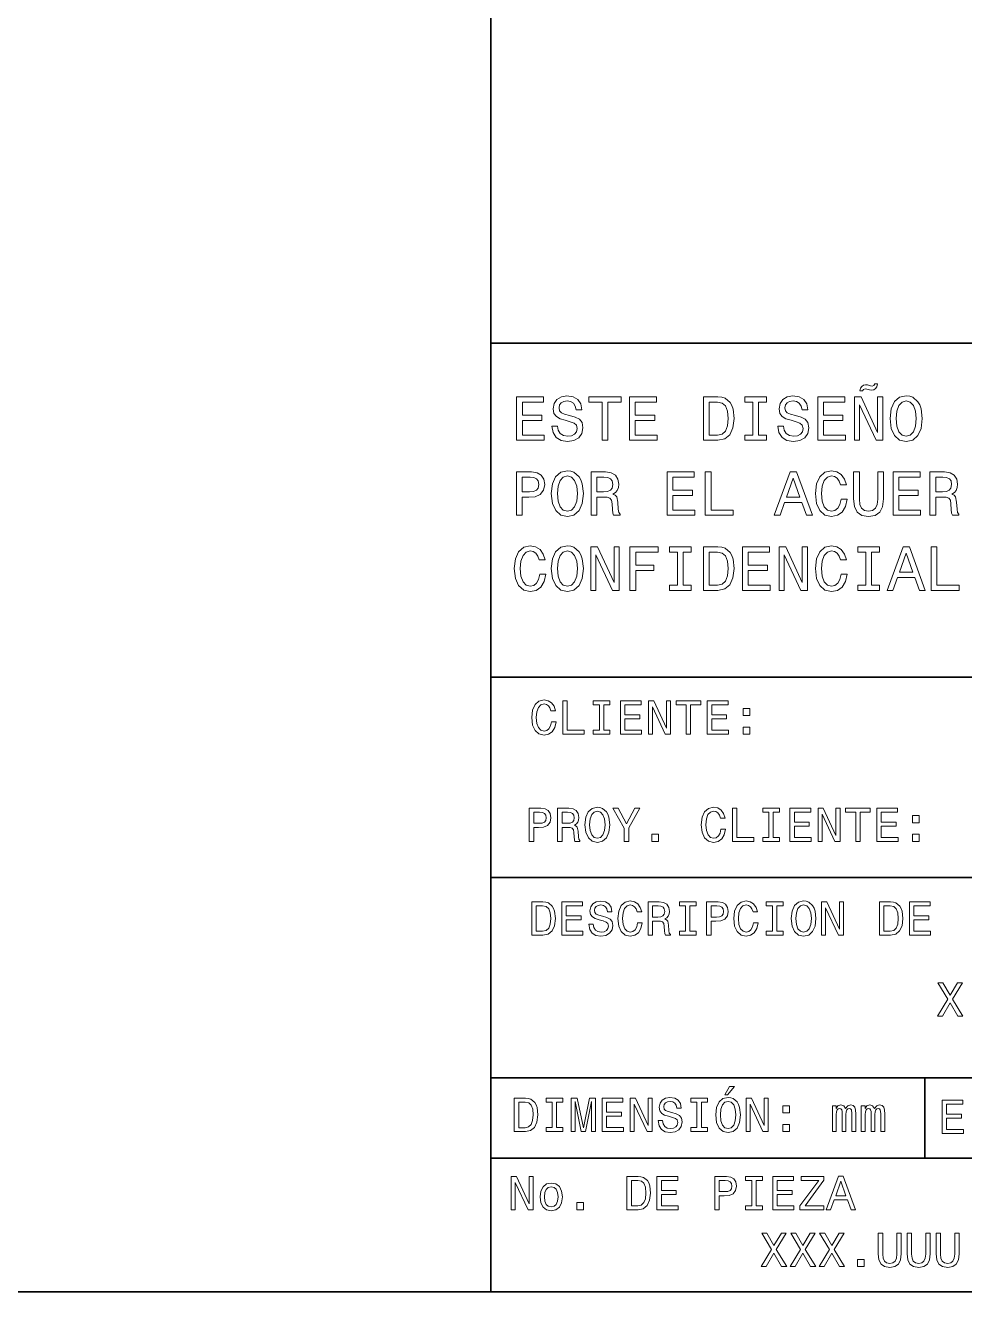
# Model space of a CAD drawing. Extents: x 14 to 2196, y -1968 to 1826.
# Drawn here: x 884.2 to 1024.9, y 1015.6 to 1205.2 of the extents above; entities that cross this region are included whole.
import ezdxf

# ---------------------------------------------------------------- set-up
doc = ezdxf.new("R2010")
doc.units = 0

msp = doc.modelspace()

# ---------------------------------------------------------------- linework, layer by layer
at = {"color": 7, "lineweight": 35}
for p, q in [((953.95874, 1826.436523), (953.95874, 1015.596436)), ((953.95874, 1157.596436), (1173.95874, 1157.596436)), ((953.95874, 1107.596436), (1173.95874, 1107.596436)), ((953.95874, 1077.596436), (1173.95874, 1077.596436)), ((953.95874, 1047.596436), (1173.95874, 1047.596436)), ((1018.95874, 1047.596436), (1018.95874, 1035.596436)), ((953.95874, 1035.596436), (1173.95874, 1035.596436)), ((1173.95874, 1015.596436), (14.9888, 1015.596436))]:
    msp.add_line(p, q, dxfattribs=at)
at = {"color": 7, "lineweight": 13}
for points in [[(1011.862183, 1151.500244), (1011.459473, 1151.500244), (1011.290894, 1151.256714), (1011.037964, 1151.181885), (1010.785095, 1151.21936), (1010.34491, 1151.350464), (1010.073303, 1151.387939), (1009.754822, 1151.322388), (1009.501953, 1151.144409), (1009.305298, 1150.854004), (1009.192871, 1150.451294), (1009.595642, 1150.451294), (1009.754822, 1150.685425), (1010.007751, 1150.769775), (1010.232544, 1150.7323), (1010.672729, 1150.610474), (1010.972412, 1150.563721), (1011.281494, 1150.619873), (1011.543762, 1150.797852), (1011.731079, 1151.088135)], [(957.811035, 1143.061523), (961.932068, 1143.061523), (961.932068, 1143.848267), (958.672729, 1143.848267), (958.672729, 1146.049316), (961.576172, 1146.049316), (961.576172, 1146.82666), (958.672729, 1146.82666), (958.672729, 1148.77478), (961.857178, 1148.77478), (961.857178, 1149.561523), (957.811035, 1149.561523)], [(963.936401, 1145.206299), (963.084106, 1145.206299), (963.271423, 1144.213501), (963.739746, 1143.483032), (964.460876, 1143.042847), (965.434937, 1142.883545), (966.399658, 1143.033447), (967.12085, 1143.445557), (967.579773, 1144.091797), (967.748352, 1144.944092), (967.607849, 1145.712158), (967.214478, 1146.208496), (966.577637, 1146.536255), (965.725342, 1146.779785), (964.994751, 1146.957764), (964.51709, 1147.163818), (964.245483, 1147.463501), (964.161194, 1147.931885), (964.245483, 1148.353271), (964.489014, 1148.671753), (964.863647, 1148.887207), (965.378784, 1148.962158), (965.903259, 1148.868408), (966.315369, 1148.615601), (966.586975, 1148.194092), (966.718079, 1147.622803), (967.570435, 1147.622803), (967.570435, 1147.641479), (967.420532, 1148.521851), (966.980347, 1149.17749), (966.287292, 1149.5896), (965.350647, 1149.730103), (964.507751, 1149.5896), (963.852112, 1149.196289), (963.430664, 1148.587402), (963.280762, 1147.800659), (963.402527, 1147.098267), (963.758423, 1146.620605), (964.320435, 1146.302124), (965.08844, 1146.058594), (965.847046, 1145.843262), (966.418396, 1145.637207), (966.764954, 1145.337402), (966.886719, 1144.850464), (966.774292, 1144.354004), (966.483948, 1143.97937), (966.043762, 1143.745239), (965.472412, 1143.670288), (964.835571, 1143.773315), (964.348511, 1144.072998), (964.039429, 1144.560059)], [(970.623718, 1143.061523), (971.485413, 1143.061523), (971.485413, 1148.77478), (973.452271, 1148.77478), (973.452271, 1149.561523), (968.647522, 1149.561523), (968.647522, 1148.77478), (970.623718, 1148.77478)], [(974.726013, 1143.061523), (978.847046, 1143.061523), (978.847046, 1143.848267), (975.587708, 1143.848267), (975.587708, 1146.049316), (978.49115, 1146.049316), (978.49115, 1146.82666), (975.587708, 1146.82666), (975.587708, 1148.77478), (978.772156, 1148.77478), (978.772156, 1149.561523), (974.726013, 1149.561523)], [(987.960205, 1149.561523), (985.796631, 1149.561523), (985.796631, 1143.061523), (987.960205, 1143.061523), (988.981079, 1143.267578), (989.739746, 1143.895142), (990.208008, 1144.916016), (990.376587, 1146.311523), (990.226746, 1147.735107), (990.039429, 1148.297119), (989.777161, 1148.746704), (989.018555, 1149.355469), (988.522156, 1149.505371)], [(993.177063, 1143.848267), (991.97821, 1143.848267), (991.97821, 1143.061523), (995.237549, 1143.061523), (995.237549, 1143.848267), (994.038696, 1143.848267), (994.038696, 1148.77478), (995.237549, 1148.77478), (995.237549, 1149.561523), (991.97821, 1149.561523), (991.97821, 1148.77478), (993.177063, 1148.77478)], [(997.766357, 1145.206299), (996.914062, 1145.206299), (997.101379, 1144.213501), (997.569702, 1143.483032), (998.290894, 1143.042847), (999.264954, 1142.883545), (1000.229614, 1143.033447), (1000.950806, 1143.445557), (1001.409729, 1144.091797), (1001.578369, 1144.944092), (1001.437866, 1145.712158), (1001.044495, 1146.208496), (1000.407593, 1146.536255), (999.555298, 1146.779785), (998.824707, 1146.957764), (998.347046, 1147.163818), (998.075439, 1147.463501), (997.99115, 1147.931885), (998.075439, 1148.353271), (998.31897, 1148.671753), (998.693604, 1148.887207), (999.20874, 1148.962158), (999.733215, 1148.868408), (1000.145325, 1148.615601), (1000.416931, 1148.194092), (1000.548096, 1147.622803), (1001.400391, 1147.622803), (1001.400391, 1147.641479), (1001.250549, 1148.521851), (1000.810303, 1149.17749), (1000.117249, 1149.5896), (999.180664, 1149.730103), (998.337708, 1149.5896), (997.682068, 1149.196289), (997.26062, 1148.587402), (997.110779, 1147.800659), (997.232544, 1147.098267), (997.58844, 1146.620605), (998.150391, 1146.302124), (998.918396, 1146.058594), (999.677063, 1145.843262), (1000.248352, 1145.637207), (1000.59491, 1145.337402), (1000.716675, 1144.850464), (1000.604248, 1144.354004), (1000.313904, 1143.97937), (999.873718, 1143.745239), (999.302368, 1143.670288), (998.665527, 1143.773315), (998.178467, 1144.072998), (997.869385, 1144.560059)], [(1002.917664, 1143.061523), (1007.038696, 1143.061523), (1007.038696, 1143.848267), (1003.779358, 1143.848267), (1003.779358, 1146.049316), (1006.6828, 1146.049316), (1006.6828, 1146.82666), (1003.779358, 1146.82666), (1003.779358, 1148.77478), (1006.963806, 1148.77478), (1006.963806, 1149.561523), (1002.917664, 1149.561523)], [(1008.38739, 1143.061523), (1009.164795, 1143.061523), (1009.164795, 1148.390747), (1011.656128, 1143.061523), (1012.658325, 1143.061523), (1012.658325, 1149.561523), (1011.871582, 1149.561523), (1011.871582, 1144.2323), (1009.408325, 1149.561523), (1008.38739, 1149.561523)], [(1013.75415, 1146.311523), (1013.922729, 1144.850464), (1014.409729, 1143.773315), (1015.168396, 1143.108398), (1016.161194, 1142.883545), (1017.144592, 1143.108398), (1017.912659, 1143.773315), (1018.39032, 1144.850464), (1018.568237, 1146.311523), (1018.39032, 1147.763306), (1018.184265, 1148.353271), (1017.912659, 1148.840332), (1017.144592, 1149.505371), (1016.676331, 1149.67395), (1016.161194, 1149.739502), (1015.159058, 1149.505371), (1014.400391, 1148.849731), (1013.922729, 1147.772583)], [(987.894592, 1148.78418), (988.606445, 1148.643677), (989.093445, 1148.212769), (989.383789, 1147.444824), (989.477478, 1146.311523), (989.374451, 1145.215698), (989.084106, 1144.447632), (988.587708, 1143.98877), (987.894592, 1143.838867), (986.667664, 1143.838867), (986.667664, 1148.78418)], [(1014.653259, 1146.311523), (1014.756287, 1147.444824), (1015.065369, 1148.278442), (1015.54303, 1148.78418), (1016.161194, 1148.962158), (1016.769958, 1148.78418), (1017.24762, 1148.269043), (1017.556702, 1147.435425), (1017.669128, 1146.311523), (1017.556702, 1145.178223), (1017.24762, 1144.344604), (1016.769958, 1143.838867), (1016.161194, 1143.670288), (1015.54303, 1143.838867), (1015.065369, 1144.344604), (1014.756287, 1145.168823)], [(957.801697, 1131.831665), (958.66333, 1131.831665), (958.66333, 1134.575928), (959.618652, 1134.575928), (960.583374, 1134.622681), (961.351379, 1134.950562), (961.847778, 1135.587402), (962.016357, 1136.458496), (961.885254, 1137.263916), (961.51062, 1137.854004), (960.892456, 1138.209961), (960.0495, 1138.331665), (957.801697, 1138.331665)], [(963.009155, 1135.081665), (963.177734, 1133.620605), (963.664795, 1132.543457), (964.423462, 1131.87854), (965.41626, 1131.653687), (966.399658, 1131.87854), (967.167664, 1132.543457), (967.645325, 1133.620605), (967.823303, 1135.081665), (967.645325, 1136.533447), (967.43927, 1137.123413), (967.167664, 1137.610474), (966.399658, 1138.275513), (965.931335, 1138.444092), (965.41626, 1138.509644), (964.414062, 1138.275513), (963.655396, 1137.619873), (963.177734, 1136.542725)], [(963.908325, 1135.081665), (964.011353, 1136.214966), (964.320435, 1137.048584), (964.798096, 1137.554321), (965.41626, 1137.7323), (966.025024, 1137.554321), (966.502686, 1137.039185), (966.811768, 1136.205566), (966.924133, 1135.081665), (966.811768, 1133.948364), (966.502686, 1133.114746), (966.025024, 1132.609009), (965.41626, 1132.44043), (964.798096, 1132.609009), (964.320435, 1133.114746), (964.011353, 1133.938965)], [(968.965942, 1131.831665), (969.836975, 1131.831665), (969.836975, 1134.575928), (970.726746, 1134.575928), (971.382385, 1134.547852), (971.794495, 1134.416626), (972.019287, 1134.107544), (972.112915, 1133.555054), (972.159729, 1132.712036), (972.215942, 1132.159424), (972.328308, 1131.831665), (973.311768, 1131.831665), (973.311768, 1132.009644), (973.096375, 1132.271851), (973.021423, 1132.758911), (972.955872, 1133.807861), (972.796631, 1134.585327), (972.581238, 1134.828735), (972.244019, 1135.006714), (972.618652, 1135.240845), (972.88092, 1135.568726), (973.0495, 1135.980835), (973.105713, 1136.477173), (972.974609, 1137.263916), (972.599976, 1137.854004), (971.981812, 1138.209961), (971.138855, 1138.331665), (968.965942, 1138.331665)], [(980.36438, 1131.831665), (984.485413, 1131.831665), (984.485413, 1132.618408), (981.226013, 1132.618408), (981.226013, 1134.819458), (984.129517, 1134.819458), (984.129517, 1135.596802), (981.226013, 1135.596802), (981.226013, 1137.544922), (984.410461, 1137.544922), (984.410461, 1138.331665), (980.36438, 1138.331665)], [(986.068237, 1131.831665), (990.245483, 1131.831665), (990.245483, 1132.618408), (986.929932, 1132.618408), (986.929932, 1138.331665), (986.068237, 1138.331665)], [(996.398926, 1131.831665), (997.26062, 1131.831665), (997.944336, 1133.74231), (1000.538696, 1133.74231), (1001.222412, 1131.831665), (1002.102844, 1131.831665), (999.723877, 1138.341064), (998.768555, 1138.341064)], [(1006.401855, 1134.248047), (1006.214478, 1133.461304), (1005.905396, 1132.899414), (1005.474609, 1132.552856), (1004.968811, 1132.44043), (1004.360046, 1132.609009), (1003.882385, 1133.114746), (1003.563904, 1133.938965), (1003.460876, 1135.081665), (1003.563904, 1136.214966), (1003.872986, 1137.048584), (1004.350647, 1137.554321), (1004.968811, 1137.7323), (1005.418396, 1137.63855), (1005.802368, 1137.376343), (1006.102112, 1136.954834), (1006.308167, 1136.374146), (1007.197937, 1136.374146), (1006.916931, 1137.263916), (1006.429932, 1137.938232), (1005.764954, 1138.359741), (1004.968811, 1138.509644), (1003.976013, 1138.275513), (1003.217407, 1137.619873), (1002.730347, 1136.542725), (1002.561768, 1135.081665), (1002.730347, 1133.620605), (1003.217407, 1132.543457), (1003.976013, 1131.87854), (1004.968811, 1131.653687), (1005.839844, 1131.831665), (1006.542297, 1132.328003), (1007.038696, 1133.142944), (1007.300964, 1134.248047)], [(1008.284363, 1134.304321), (1008.415527, 1133.133545), (1008.827637, 1132.299927), (1009.520691, 1131.822266), (1010.522888, 1131.653687), (1011.515625, 1131.822266), (1012.20874, 1132.299927), (1012.62085, 1133.124146), (1012.761353, 1134.304321), (1012.761353, 1138.331665), (1011.89032, 1138.331665), (1011.89032, 1134.257446), (1011.80603, 1133.461304), (1011.553101, 1132.890015), (1011.122314, 1132.552856), (1010.522888, 1132.44043), (1009.904724, 1132.552856), (1009.473877, 1132.890015), (1009.221008, 1133.452026), (1009.146057, 1134.257446), (1009.146057, 1138.331665), (1008.284363, 1138.331665)], [(1014.194336, 1131.831665), (1018.315369, 1131.831665), (1018.315369, 1132.618408), (1015.05603, 1132.618408), (1015.05603, 1134.819458), (1017.959473, 1134.819458), (1017.959473, 1135.596802), (1015.05603, 1135.596802), (1015.05603, 1137.544922), (1018.240417, 1137.544922), (1018.240417, 1138.331665), (1014.194336, 1138.331665)], [(1019.710876, 1131.831665), (1020.581909, 1131.831665), (1020.581909, 1134.575928), (1021.47168, 1134.575928), (1022.127319, 1134.547852), (1022.539429, 1134.416626), (1022.764221, 1134.107544), (1022.85791, 1133.555054), (1022.904724, 1132.712036), (1022.960876, 1132.159424), (1023.073303, 1131.831665), (1024.056763, 1131.831665), (1024.056763, 1132.009644), (1023.841309, 1132.271851), (1023.766357, 1132.758911), (1023.700806, 1133.807861), (1023.541626, 1134.585327), (1023.326172, 1134.828735), (1022.989014, 1135.006714), (1023.363647, 1135.240845), (1023.625854, 1135.568726), (1023.794495, 1135.980835), (1023.850647, 1136.477173), (1023.719543, 1137.263916), (1023.34491, 1137.854004), (1022.726746, 1138.209961), (1021.883789, 1138.331665), (1019.710876, 1138.331665)], [(959.815369, 1137.535522), (960.377319, 1137.47937), (960.789429, 1137.301392), (961.032959, 1136.973633), (961.117249, 1136.458496), (961.02356, 1135.915283), (960.770691, 1135.587402), (960.339844, 1135.418823), (959.749817, 1135.37207), (958.66333, 1135.37207), (958.66333, 1137.535522)], [(970.895325, 1137.535522), (971.466675, 1137.47937), (971.869385, 1137.301392), (972.122314, 1136.973633), (972.206604, 1136.458496), (972.112915, 1135.915283), (971.860046, 1135.587402), (971.429199, 1135.418823), (970.839172, 1135.37207), (969.836975, 1135.37207), (969.836975, 1137.535522)], [(998.244019, 1134.538452), (999.246216, 1137.404419), (1000.248352, 1134.538452)], [(1021.64032, 1137.535522), (1022.211609, 1137.47937), (1022.61438, 1137.301392), (1022.867249, 1136.973633), (1022.951538, 1136.458496), (1022.85791, 1135.915283), (1022.60498, 1135.587402), (1022.174133, 1135.418823), (1021.584106, 1135.37207), (1020.581909, 1135.37207), (1020.581909, 1137.535522)], [(961.295166, 1123.018188), (961.107849, 1122.231445), (960.798828, 1121.669556), (960.367981, 1121.322998), (959.862183, 1121.210571), (959.253418, 1121.37915), (958.775757, 1121.884888), (958.457275, 1122.709106), (958.354248, 1123.851807), (958.457275, 1124.985107), (958.766357, 1125.818726), (959.244019, 1126.324463), (959.862183, 1126.502441), (960.311768, 1126.408691), (960.695801, 1126.146484), (960.995483, 1125.724976), (961.201538, 1125.144287), (962.091309, 1125.144287), (961.810303, 1126.034058), (961.323303, 1126.708496), (960.658325, 1127.129883), (959.862183, 1127.279785), (958.869385, 1127.045654), (958.110779, 1126.390015), (957.623718, 1125.312866), (957.455139, 1123.851807), (957.623718, 1122.390747), (958.110779, 1121.313599), (958.869385, 1120.648682), (959.862183, 1120.423828), (960.733215, 1120.601807), (961.435669, 1121.098145), (961.932068, 1121.913086), (962.194336, 1123.018188)], [(963.009155, 1123.851807), (963.177734, 1122.390747), (963.664795, 1121.313599), (964.423462, 1120.648682), (965.41626, 1120.423828), (966.399658, 1120.648682), (967.167664, 1121.313599), (967.645325, 1122.390747), (967.823303, 1123.851807), (967.645325, 1125.303589), (967.43927, 1125.893555), (967.167664, 1126.380615), (966.399658, 1127.045654), (965.931335, 1127.214233), (965.41626, 1127.279785), (964.414062, 1127.045654), (963.655396, 1126.390015), (963.177734, 1125.312866)], [(963.908325, 1123.851807), (964.011353, 1124.985107), (964.320435, 1125.818726), (964.798096, 1126.324463), (965.41626, 1126.502441), (966.025024, 1126.324463), (966.502686, 1125.809326), (966.811768, 1124.975708), (966.924133, 1123.851807), (966.811768, 1122.718506), (966.502686, 1121.884888), (966.025024, 1121.37915), (965.41626, 1121.210571), (964.798096, 1121.37915), (964.320435, 1121.884888), (964.011353, 1122.709106)], [(968.919128, 1120.601807), (969.696472, 1120.601807), (969.696472, 1125.93103), (972.187866, 1120.601807), (973.190002, 1120.601807), (973.190002, 1127.101807), (972.403259, 1127.101807), (972.403259, 1121.772583), (969.940002, 1127.101807), (968.919128, 1127.101807)], [(974.772888, 1120.601807), (975.643921, 1120.601807), (975.643921, 1123.5896), (978.378784, 1123.5896), (978.378784, 1124.366943), (975.643921, 1124.366943), (975.643921, 1126.315063), (979.006287, 1126.315063), (979.006287, 1127.101807), (974.772888, 1127.101807)], [(981.900391, 1121.38855), (980.701538, 1121.38855), (980.701538, 1120.601807), (983.960876, 1120.601807), (983.960876, 1121.38855), (982.762085, 1121.38855), (982.762085, 1126.315063), (983.960876, 1126.315063), (983.960876, 1127.101807), (980.701538, 1127.101807), (980.701538, 1126.315063), (981.900391, 1126.315063)], [(987.960205, 1127.101807), (985.796631, 1127.101807), (985.796631, 1120.601807), (987.960205, 1120.601807), (988.981079, 1120.807861), (989.739746, 1121.435425), (990.208008, 1122.456299), (990.376587, 1123.851807), (990.226746, 1125.275391), (990.039429, 1125.837402), (989.777161, 1126.286987), (989.018555, 1126.895752), (988.522156, 1127.045654)], [(987.894592, 1126.324463), (988.606445, 1126.18396), (989.093445, 1125.753052), (989.383789, 1124.985107), (989.477478, 1123.851807), (989.374451, 1122.755981), (989.084106, 1121.987915), (988.587708, 1121.529053), (987.894592, 1121.37915), (986.667664, 1121.37915), (986.667664, 1126.324463)], [(991.640991, 1120.601807), (995.762085, 1120.601807), (995.762085, 1121.38855), (992.502686, 1121.38855), (992.502686, 1123.5896), (995.406128, 1123.5896), (995.406128, 1124.366943), (992.502686, 1124.366943), (992.502686, 1126.315063), (995.687134, 1126.315063), (995.687134, 1127.101807), (991.640991, 1127.101807)], [(997.110779, 1120.601807), (997.888123, 1120.601807), (997.888123, 1125.93103), (1000.379517, 1120.601807), (1001.381653, 1120.601807), (1001.381653, 1127.101807), (1000.59491, 1127.101807), (1000.59491, 1121.772583), (998.131653, 1127.101807), (997.110779, 1127.101807)], [(1006.401855, 1123.018188), (1006.214478, 1122.231445), (1005.905396, 1121.669556), (1005.474609, 1121.322998), (1004.968811, 1121.210571), (1004.360046, 1121.37915), (1003.882385, 1121.884888), (1003.563904, 1122.709106), (1003.460876, 1123.851807), (1003.563904, 1124.985107), (1003.872986, 1125.818726), (1004.350647, 1126.324463), (1004.968811, 1126.502441), (1005.418396, 1126.408691), (1005.802368, 1126.146484), (1006.102112, 1125.724976), (1006.308167, 1125.144287), (1007.197937, 1125.144287), (1006.916931, 1126.034058), (1006.429932, 1126.708496), (1005.764954, 1127.129883), (1004.968811, 1127.279785), (1003.976013, 1127.045654), (1003.217407, 1126.390015), (1002.730347, 1125.312866), (1002.561768, 1123.851807), (1002.730347, 1122.390747), (1003.217407, 1121.313599), (1003.976013, 1120.648682), (1004.968811, 1120.423828), (1005.839844, 1120.601807), (1006.542297, 1121.098145), (1007.038696, 1121.913086), (1007.300964, 1123.018188)], [(1010.092041, 1121.38855), (1008.893188, 1121.38855), (1008.893188, 1120.601807), (1012.152527, 1120.601807), (1012.152527, 1121.38855), (1010.953674, 1121.38855), (1010.953674, 1126.315063), (1012.152527, 1126.315063), (1012.152527, 1127.101807), (1008.893188, 1127.101807), (1008.893188, 1126.315063), (1010.092041, 1126.315063)], [(1013.313904, 1120.601807), (1014.175598, 1120.601807), (1014.859314, 1122.512451), (1017.453674, 1122.512451), (1018.13739, 1120.601807), (1019.017822, 1120.601807), (1016.638855, 1127.111206), (1015.683533, 1127.111206)], [(1019.898193, 1120.601807), (1024.075439, 1120.601807), (1024.075439, 1121.38855), (1020.759888, 1121.38855), (1020.759888, 1127.101807), (1019.898193, 1127.101807)], [(1015.159058, 1123.308594), (1016.161194, 1126.174561), (1017.16333, 1123.308594)], [(963.024597, 1100.917236), (962.880493, 1100.312134), (962.642761, 1099.879761), (962.31134, 1099.613281), (961.922302, 1099.526733), (961.453979, 1099.656494), (961.086548, 1100.045532), (960.841553, 1100.679565), (960.762329, 1101.558472), (960.841553, 1102.430176), (961.079346, 1103.071411), (961.446777, 1103.460449), (961.922302, 1103.597412), (962.268066, 1103.525391), (962.563477, 1103.323608), (962.794006, 1102.99939), (962.952515, 1102.552734), (963.636963, 1102.552734), (963.420837, 1103.237183), (963.046204, 1103.755859), (962.534668, 1104.080078), (961.922302, 1104.195312), (961.158569, 1104.015259), (960.575012, 1103.510864), (960.200378, 1102.682373), (960.070679, 1101.558472), (960.200378, 1100.43457), (960.575012, 1099.606079), (961.158569, 1099.094482), (961.922302, 1098.921631), (962.592285, 1099.058472), (963.132629, 1099.440308), (963.514465, 1100.067139), (963.716248, 1100.917236)], [(964.732056, 1099.058472), (967.945312, 1099.058472), (967.945312, 1099.663696), (965.394897, 1099.663696), (965.394897, 1104.058472), (964.732056, 1104.058472)], [(970.200378, 1099.663696), (969.278198, 1099.663696), (969.278198, 1099.058472), (971.7854, 1099.058472), (971.7854, 1099.663696), (970.86322, 1099.663696), (970.86322, 1103.453247), (971.7854, 1103.453247), (971.7854, 1104.058472), (969.278198, 1104.058472), (969.278198, 1103.453247), (970.200378, 1103.453247)], [(973.356018, 1099.058472), (976.526001, 1099.058472), (976.526001, 1099.663696), (974.018799, 1099.663696), (974.018799, 1101.356689), (976.252258, 1101.356689), (976.252258, 1101.954712), (974.018799, 1101.954712), (974.018799, 1103.453247), (976.468384, 1103.453247), (976.468384, 1104.058472), (973.356018, 1104.058472)], [(977.563477, 1099.058472), (978.161438, 1099.058472), (978.161438, 1103.157837), (980.077881, 1099.058472), (980.848755, 1099.058472), (980.848755, 1104.058472), (980.243591, 1104.058472), (980.243591, 1099.959106), (978.348755, 1104.058472), (977.563477, 1104.058472)], [(983.211914, 1099.058472), (983.874695, 1099.058472), (983.874695, 1103.453247), (985.387695, 1103.453247), (985.387695, 1104.058472), (981.691711, 1104.058472), (981.691711, 1103.453247), (983.211914, 1103.453247)], [(986.367493, 1099.058472), (989.537537, 1099.058472), (989.537537, 1099.663696), (987.030334, 1099.663696), (987.030334, 1101.356689), (989.263794, 1101.356689), (989.263794, 1101.954712), (987.030334, 1101.954712), (987.030334, 1103.453247), (989.479919, 1103.453247), (989.479919, 1104.058472), (986.367493, 1104.058472)], [(991.72052, 1101.853882), (992.714783, 1101.853882), (992.714783, 1102.927368), (991.72052, 1102.927368)], [(991.72052, 1099.058472), (992.714783, 1099.058472), (992.714783, 1100.131958), (991.72052, 1100.131958)], [(959.7052, 1083.003052), (960.367981, 1083.003052), (960.367981, 1085.114014), (961.102844, 1085.114014), (961.844971, 1085.150024), (962.43573, 1085.402222), (962.817566, 1085.89209), (962.947266, 1086.562134), (962.846375, 1087.181763), (962.558228, 1087.63562), (962.082703, 1087.909424), (961.434265, 1088.003052), (959.7052, 1088.003052)], [(961.25415, 1087.390625), (961.686462, 1087.347412), (962.003418, 1087.210571), (962.190796, 1086.958374), (962.255615, 1086.562134), (962.183594, 1086.144287), (961.989014, 1085.89209), (961.657654, 1085.762451), (961.203735, 1085.72644), (960.367981, 1085.72644), (960.367981, 1087.390625)], [(963.955872, 1083.003052), (964.625916, 1083.003052), (964.625916, 1085.114014), (965.310364, 1085.114014), (965.814697, 1085.092407), (966.131714, 1084.991577), (966.304626, 1084.753784), (966.376648, 1084.328735), (966.412659, 1083.680298), (966.455872, 1083.255249), (966.542358, 1083.003052), (967.298828, 1083.003052), (967.298828, 1083.139893), (967.133118, 1083.341675), (967.0755, 1083.716309), (967.025085, 1084.523193), (966.902588, 1085.121216), (966.736877, 1085.308472), (966.477539, 1085.445435), (966.765686, 1085.625488), (966.967407, 1085.877686), (967.097107, 1086.194702), (967.14032, 1086.576538), (967.03949, 1087.181763), (966.751282, 1087.63562), (966.275757, 1087.909424), (965.62738, 1088.003052), (963.955872, 1088.003052)], [(965.440063, 1087.390625), (965.879517, 1087.347412), (966.189331, 1087.210571), (966.38385, 1086.958374), (966.448669, 1086.562134), (966.376648, 1086.144287), (966.182129, 1085.89209), (965.850708, 1085.762451), (965.396851, 1085.72644), (964.625916, 1085.72644), (964.625916, 1087.390625)], [(968.048096, 1085.503052), (968.177795, 1084.37915), (968.552429, 1083.550659), (969.135986, 1083.039062), (969.899719, 1082.866211), (970.656189, 1083.039062), (971.246948, 1083.550659), (971.61438, 1084.37915), (971.751282, 1085.503052), (971.61438, 1086.619751), (971.455872, 1087.073608), (971.246948, 1087.448242), (970.656189, 1087.959839), (970.295959, 1088.089478), (969.899719, 1088.139893), (969.128784, 1087.959839), (968.545227, 1087.455444), (968.177795, 1086.626953)], [(968.739746, 1085.503052), (968.819031, 1086.374756), (969.056763, 1087.015991), (969.424194, 1087.405029), (969.899719, 1087.541992), (970.367981, 1087.405029), (970.735413, 1087.008789), (970.973206, 1086.367554), (971.059631, 1085.503052), (970.973206, 1084.631348), (970.735413, 1083.990112), (970.367981, 1083.601074), (969.899719, 1083.471313), (969.424194, 1083.601074), (969.056763, 1083.990112), (968.819031, 1084.624146)], [(974.611511, 1083.003052), (974.611511, 1085.027588), (976.25415, 1088.010254), (975.504883, 1088.010254), (974.272888, 1085.639893), (973.026489, 1088.010254), (972.226807, 1088.010254), (973.941467, 1084.984375), (973.941467, 1083.003052)], [(988.415527, 1084.861816), (988.271484, 1084.256714), (988.033691, 1083.824341), (987.702271, 1083.557861), (987.313232, 1083.471313), (986.844971, 1083.601074), (986.477539, 1083.990112), (986.232544, 1084.624146), (986.15332, 1085.503052), (986.232544, 1086.374756), (986.470337, 1087.015991), (986.837769, 1087.405029), (987.313232, 1087.541992), (987.659058, 1087.469971), (987.954468, 1087.268188), (988.184998, 1086.94397), (988.343506, 1086.497314), (989.027954, 1086.497314), (988.811829, 1087.181763), (988.437195, 1087.700439), (987.925659, 1088.024658), (987.313232, 1088.139893), (986.549561, 1087.959839), (985.966003, 1087.455444), (985.59137, 1086.626953), (985.46167, 1085.503052), (985.59137, 1084.37915), (985.966003, 1083.550659), (986.549561, 1083.039062), (987.313232, 1082.866211), (987.983276, 1083.003052), (988.523621, 1083.384888), (988.905457, 1084.011719), (989.107178, 1084.861816)], [(990.123047, 1083.003052), (993.336304, 1083.003052), (993.336304, 1083.608276), (990.785889, 1083.608276), (990.785889, 1088.003052), (990.123047, 1088.003052)], [(995.59137, 1083.608276), (994.669128, 1083.608276), (994.669128, 1083.003052), (997.176392, 1083.003052), (997.176392, 1083.608276), (996.25415, 1083.608276), (996.25415, 1087.397827), (997.176392, 1087.397827), (997.176392, 1088.003052), (994.669128, 1088.003052), (994.669128, 1087.397827), (995.59137, 1087.397827)], [(998.746948, 1083.003052), (1001.916992, 1083.003052), (1001.916992, 1083.608276), (999.40979, 1083.608276), (999.40979, 1085.30127), (1001.643188, 1085.30127), (1001.643188, 1085.899292), (999.40979, 1085.899292), (999.40979, 1087.397827), (1001.859375, 1087.397827), (1001.859375, 1088.003052), (998.746948, 1088.003052)], [(1002.954468, 1083.003052), (1003.552429, 1083.003052), (1003.552429, 1087.102417), (1005.468872, 1083.003052), (1006.239746, 1083.003052), (1006.239746, 1088.003052), (1005.634583, 1088.003052), (1005.634583, 1083.903687), (1003.739746, 1088.003052), (1002.954468, 1088.003052)], [(1008.602905, 1083.003052), (1009.265686, 1083.003052), (1009.265686, 1087.397827), (1010.778687, 1087.397827), (1010.778687, 1088.003052), (1007.082703, 1088.003052), (1007.082703, 1087.397827), (1008.602905, 1087.397827)], [(1011.758484, 1083.003052), (1014.928528, 1083.003052), (1014.928528, 1083.608276), (1012.421326, 1083.608276), (1012.421326, 1085.30127), (1014.654724, 1085.30127), (1014.654724, 1085.899292), (1012.421326, 1085.899292), (1012.421326, 1087.397827), (1014.870911, 1087.397827), (1014.870911, 1088.003052), (1011.758484, 1088.003052)], [(1017.111511, 1085.798462), (1018.105774, 1085.798462), (1018.105774, 1086.871948), (1017.111511, 1086.871948)], [(978.076904, 1083.003052), (979.071167, 1083.003052), (979.071167, 1084.076538), (978.076904, 1084.076538)], [(1017.111511, 1083.003052), (1018.105774, 1083.003052), (1018.105774, 1084.076538), (1017.111511, 1084.076538)], [(961.750122, 1073.958496), (960.085876, 1073.958496), (960.085876, 1068.958496), (961.750122, 1068.958496), (962.5354, 1069.116943), (963.119019, 1069.599731), (963.479248, 1070.38501), (963.608948, 1071.458496), (963.493652, 1072.553589), (963.349548, 1072.98584), (963.147827, 1073.331665), (962.56427, 1073.800049), (962.182434, 1073.915283)], [(961.699707, 1073.360474), (962.247253, 1073.252441), (962.621887, 1072.921021), (962.845215, 1072.3302), (962.917297, 1071.458496), (962.838013, 1070.615601), (962.614685, 1070.02478), (962.232849, 1069.671753), (961.699707, 1069.556519), (960.75592, 1069.556519), (960.75592, 1073.360474)], [(964.581543, 1068.958496), (967.751587, 1068.958496), (967.751587, 1069.563721), (965.244385, 1069.563721), (965.244385, 1071.256714), (967.477783, 1071.256714), (967.477783, 1071.854736), (965.244385, 1071.854736), (965.244385, 1073.353271), (967.693909, 1073.353271), (967.693909, 1073.958496), (964.581543, 1073.958496)], [(969.293335, 1070.608398), (968.637756, 1070.608398), (968.781799, 1069.844604), (969.14209, 1069.282715), (969.696838, 1068.944092), (970.446106, 1068.821655), (971.188171, 1068.93689), (971.74292, 1069.253906), (972.095947, 1069.750977), (972.225647, 1070.406616), (972.117554, 1070.997437), (971.814941, 1071.379272), (971.325073, 1071.631348), (970.669434, 1071.818726), (970.107483, 1071.955566), (969.740051, 1072.114136), (969.531128, 1072.344604), (969.466248, 1072.704834), (969.531128, 1073.029053), (969.718445, 1073.274048), (970.006592, 1073.439819), (970.402893, 1073.497437), (970.806335, 1073.425415), (971.123352, 1073.230835), (971.332275, 1072.906616), (971.433105, 1072.467163), (972.088745, 1072.467163), (972.088745, 1072.481567), (971.97345, 1073.158813), (971.634827, 1073.663086), (971.101685, 1073.980103), (970.381226, 1074.088135), (969.732849, 1073.980103), (969.228516, 1073.67749), (968.904297, 1073.209229), (968.789062, 1072.604004), (968.88269, 1072.063721), (969.156494, 1071.696289), (969.588745, 1071.451294), (970.179504, 1071.263916), (970.763123, 1071.098267), (971.202576, 1070.939819), (971.469177, 1070.709229), (971.562805, 1070.334595), (971.476379, 1069.952759), (971.252991, 1069.664551), (970.914368, 1069.484375), (970.474915, 1069.426758), (969.984985, 1069.506104), (969.610352, 1069.736572), (969.37262, 1070.111206)], [(975.936035, 1070.817261), (975.791931, 1070.212158), (975.554138, 1069.779785), (975.222778, 1069.513306), (974.833679, 1069.426758), (974.365417, 1069.556519), (973.997986, 1069.945557), (973.752991, 1070.57959), (973.673767, 1071.458496), (973.752991, 1072.3302), (973.990784, 1072.971436), (974.358215, 1073.360474), (974.833679, 1073.497437), (975.179504, 1073.425415), (975.474915, 1073.223633), (975.705444, 1072.899414), (975.863953, 1072.452759), (976.548401, 1072.452759), (976.332275, 1073.137207), (975.957642, 1073.655884), (975.446106, 1073.980103), (974.833679, 1074.095337), (974.070007, 1073.915283), (973.48645, 1073.410889), (973.111816, 1072.582397), (972.982117, 1071.458496), (973.111816, 1070.334595), (973.48645, 1069.506104), (974.070007, 1068.994507), (974.833679, 1068.821655), (975.503723, 1068.958496), (976.044067, 1069.340332), (976.425903, 1069.967163), (976.627625, 1070.817261)], [(977.49939, 1068.958496), (978.169434, 1068.958496), (978.169434, 1071.069458), (978.853882, 1071.069458), (979.358215, 1071.047852), (979.675171, 1070.947021), (979.848083, 1070.709229), (979.920166, 1070.28418), (979.956177, 1069.635742), (979.99939, 1069.210693), (980.085876, 1068.958496), (980.842346, 1068.958496), (980.842346, 1069.095337), (980.676636, 1069.297119), (980.619019, 1069.671753), (980.568604, 1070.478638), (980.446106, 1071.07666), (980.280396, 1071.263916), (980.020996, 1071.400879), (980.309204, 1071.580933), (980.510925, 1071.83313), (980.640625, 1072.150146), (980.683838, 1072.531982), (980.583008, 1073.137207), (980.2948, 1073.591064), (979.819275, 1073.864868), (979.170898, 1073.958496), (977.49939, 1073.958496)], [(978.983582, 1073.346069), (979.423035, 1073.302856), (979.732849, 1073.166016), (979.927368, 1072.913818), (979.992188, 1072.517578), (979.920166, 1072.099731), (979.725647, 1071.847534), (979.394226, 1071.717896), (978.940308, 1071.681885), (978.169434, 1071.681885), (978.169434, 1073.346069)], [(983.111816, 1069.563721), (982.189636, 1069.563721), (982.189636, 1068.958496), (984.696838, 1068.958496), (984.696838, 1069.563721), (983.774597, 1069.563721), (983.774597, 1073.353271), (984.696838, 1073.353271), (984.696838, 1073.958496), (982.189636, 1073.958496), (982.189636, 1073.353271), (983.111816, 1073.353271)], [(986.260193, 1068.958496), (986.923035, 1068.958496), (986.923035, 1071.069458), (987.657898, 1071.069458), (988.399963, 1071.105469), (988.990784, 1071.357666), (989.37262, 1071.847534), (989.502319, 1072.517578), (989.401428, 1073.137207), (989.11322, 1073.591064), (988.637756, 1073.864868), (987.989319, 1073.958496), (986.260193, 1073.958496)], [(987.809204, 1073.346069), (988.241455, 1073.302856), (988.558472, 1073.166016), (988.745789, 1072.913818), (988.810669, 1072.517578), (988.738586, 1072.099731), (988.544067, 1071.847534), (988.212646, 1071.717896), (987.758789, 1071.681885), (986.923035, 1071.681885), (986.923035, 1073.346069)], [(993.284729, 1070.817261), (993.140625, 1070.212158), (992.902893, 1069.779785), (992.571472, 1069.513306), (992.182373, 1069.426758), (991.714111, 1069.556519), (991.34668, 1069.945557), (991.101685, 1070.57959), (991.022461, 1071.458496), (991.101685, 1072.3302), (991.339478, 1072.971436), (991.706909, 1073.360474), (992.182373, 1073.497437), (992.528198, 1073.425415), (992.823608, 1073.223633), (993.054138, 1072.899414), (993.212646, 1072.452759), (993.897095, 1072.452759), (993.680969, 1073.137207), (993.306335, 1073.655884), (992.7948, 1073.980103), (992.182373, 1074.095337), (991.418701, 1073.915283), (990.835144, 1073.410889), (990.46051, 1072.582397), (990.330811, 1071.458496), (990.46051, 1070.334595), (990.835144, 1069.506104), (991.418701, 1068.994507), (992.182373, 1068.821655), (992.852417, 1068.958496), (993.392761, 1069.340332), (993.774597, 1069.967163), (993.976379, 1070.817261)], [(996.123352, 1069.563721), (995.201111, 1069.563721), (995.201111, 1068.958496), (997.708374, 1068.958496), (997.708374, 1069.563721), (996.786133, 1069.563721), (996.786133, 1073.353271), (997.708374, 1073.353271), (997.708374, 1073.958496), (995.201111, 1073.958496), (995.201111, 1073.353271), (996.123352, 1073.353271)], [(998.940308, 1071.458496), (999.070007, 1070.334595), (999.444641, 1069.506104), (1000.028198, 1068.994507), (1000.791931, 1068.821655), (1001.548401, 1068.994507), (1002.13916, 1069.506104), (1002.506592, 1070.334595), (1002.643494, 1071.458496), (1002.506592, 1072.575195), (1002.348145, 1073.029053), (1002.13916, 1073.403687), (1001.548401, 1073.915283), (1001.188171, 1074.044922), (1000.791931, 1074.095337), (1000.020996, 1073.915283), (999.437439, 1073.410889), (999.070007, 1072.582397)], [(999.631958, 1071.458496), (999.711243, 1072.3302), (999.948975, 1072.971436), (1000.316406, 1073.360474), (1000.791931, 1073.497437), (1001.260193, 1073.360474), (1001.627625, 1072.964233), (1001.865417, 1072.322998), (1001.951843, 1071.458496), (1001.865417, 1070.586792), (1001.627625, 1069.945557), (1001.260193, 1069.556519), (1000.791931, 1069.426758), (1000.316406, 1069.556519), (999.948975, 1069.945557), (999.711243, 1070.57959)], [(1003.48645, 1068.958496), (1004.084412, 1068.958496), (1004.084412, 1073.057861), (1006.000854, 1068.958496), (1006.771729, 1068.958496), (1006.771729, 1073.958496), (1006.166565, 1073.958496), (1006.166565, 1069.859131), (1004.271729, 1073.958496), (1003.48645, 1073.958496)], [(1013.796265, 1073.958496), (1012.131958, 1073.958496), (1012.131958, 1068.958496), (1013.796265, 1068.958496), (1014.581543, 1069.116943), (1015.1651, 1069.599731), (1015.52533, 1070.38501), (1015.655029, 1071.458496), (1015.539734, 1072.553589), (1015.395691, 1072.98584), (1015.19397, 1073.331665), (1014.610352, 1073.800049), (1014.228516, 1073.915283)], [(1013.745789, 1073.360474), (1014.293335, 1073.252441), (1014.66803, 1072.921021), (1014.891357, 1072.3302), (1014.963379, 1071.458496), (1014.884155, 1070.615601), (1014.660767, 1070.02478), (1014.278931, 1069.671753), (1013.745789, 1069.556519), (1012.802002, 1069.556519), (1012.802002, 1073.360474)], [(1016.627686, 1068.958496), (1019.797668, 1068.958496), (1019.797668, 1069.563721), (1017.290466, 1069.563721), (1017.290466, 1071.256714), (1019.523926, 1071.256714), (1019.523926, 1071.854736), (1017.290466, 1071.854736), (1017.290466, 1073.353271), (1019.740051, 1073.353271), (1019.740051, 1073.958496), (1016.627686, 1073.958496)], [(1020.816895, 1056.833374), (1021.573425, 1056.833374), (1022.718933, 1058.85791), (1023.886108, 1056.833374), (1024.64978, 1056.833374), (1023.086365, 1059.405396), (1024.570557, 1061.840576), (1023.842834, 1061.840576), (1022.74054, 1059.989014), (1021.659851, 1061.840576), (1020.903381, 1061.840576), (1022.38031, 1059.398193)], [(988.990417, 1045.078857), (989.415527, 1045.078857), (990.416931, 1046.303711), (989.710876, 1046.303711)], [(959.120117, 1044.552979), (957.455872, 1044.552979), (957.455872, 1039.552979), (959.120117, 1039.552979), (959.905396, 1039.711426), (960.489014, 1040.194214), (960.849243, 1040.979492), (960.978943, 1042.052979), (960.863647, 1043.148071), (960.719543, 1043.580322), (960.517822, 1043.926147), (959.934265, 1044.394531), (959.552429, 1044.509766)], [(959.069702, 1043.954956), (959.617249, 1043.846924), (959.991882, 1043.515503), (960.21521, 1042.924683), (960.287292, 1042.052979), (960.208008, 1041.210083), (959.98468, 1040.619263), (959.602844, 1040.266235), (959.069702, 1040.151001), (958.125916, 1040.151001), (958.125916, 1043.954956)], [(963.133118, 1040.158203), (962.210876, 1040.158203), (962.210876, 1039.552979), (964.718079, 1039.552979), (964.718079, 1040.158203), (963.795898, 1040.158203), (963.795898, 1043.947754), (964.718079, 1043.947754), (964.718079, 1044.552979), (962.210876, 1044.552979), (962.210876, 1043.947754), (963.133118, 1043.947754)], [(966.000549, 1039.552979), (966.555298, 1039.552979), (966.555298, 1044.091919), (967.491882, 1039.552979), (968.11145, 1039.552979), (969.040894, 1044.091919), (969.040894, 1039.552979), (969.602844, 1039.552979), (969.602844, 1044.552979), (968.723877, 1044.552979), (967.801697, 1040.143799), (966.886719, 1044.552979), (966.000549, 1044.552979)], [(970.625916, 1039.552979), (973.795898, 1039.552979), (973.795898, 1040.158203), (971.288696, 1040.158203), (971.288696, 1041.851196), (973.522156, 1041.851196), (973.522156, 1042.449219), (971.288696, 1042.449219), (971.288696, 1043.947754), (973.738281, 1043.947754), (973.738281, 1044.552979), (970.625916, 1044.552979)], [(974.833374, 1039.552979), (975.431335, 1039.552979), (975.431335, 1043.652344), (977.347778, 1039.552979), (978.118652, 1039.552979), (978.118652, 1044.552979), (977.513489, 1044.552979), (977.513489, 1040.453613), (975.618652, 1044.552979), (974.833374, 1044.552979)], [(979.674866, 1041.202881), (979.019287, 1041.202881), (979.16333, 1040.439087), (979.52356, 1039.877197), (980.078308, 1039.538574), (980.827637, 1039.416138), (981.569702, 1039.531372), (982.124451, 1039.848389), (982.477478, 1040.345459), (982.607178, 1041.001099), (982.499084, 1041.591919), (982.196472, 1041.973755), (981.706604, 1042.22583), (981.050964, 1042.413208), (980.489014, 1042.550049), (980.121582, 1042.708618), (979.912659, 1042.939087), (979.847778, 1043.299316), (979.912659, 1043.623535), (980.099976, 1043.86853), (980.388123, 1044.034302), (980.784363, 1044.091919), (981.187866, 1044.019897), (981.504822, 1043.825317), (981.713806, 1043.501099), (981.814636, 1043.061646), (982.470276, 1043.061646), (982.470276, 1043.07605), (982.35498, 1043.753296), (982.016357, 1044.257568), (981.483215, 1044.574585), (980.762756, 1044.682617), (980.11438, 1044.574585), (979.610046, 1044.271973), (979.285828, 1043.803711), (979.170532, 1043.198486), (979.264221, 1042.658203), (979.537964, 1042.290771), (979.970276, 1042.045776), (980.561035, 1041.858398), (981.144592, 1041.692749), (981.584106, 1041.534302), (981.850647, 1041.303711), (981.944336, 1040.929077), (981.857849, 1040.547241), (981.634521, 1040.259033), (981.295898, 1040.078857), (980.856445, 1040.02124), (980.366516, 1040.100586), (979.991882, 1040.331055), (979.75415, 1040.705688)], [(984.81897, 1040.158203), (983.89679, 1040.158203), (983.89679, 1039.552979), (986.403992, 1039.552979), (986.403992, 1040.158203), (985.481812, 1040.158203), (985.481812, 1043.947754), (986.403992, 1043.947754), (986.403992, 1044.552979), (983.89679, 1044.552979), (983.89679, 1043.947754), (984.81897, 1043.947754)], [(987.635986, 1042.052979), (987.765625, 1040.929077), (988.14032, 1040.100586), (988.723877, 1039.588989), (989.487549, 1039.416138), (990.244019, 1039.588989), (990.834839, 1040.100586), (991.202271, 1040.929077), (991.339111, 1042.052979), (991.202271, 1043.169678), (991.043762, 1043.623535), (990.834839, 1043.998169), (990.244019, 1044.509766), (989.883789, 1044.639404), (989.487549, 1044.689819), (988.716675, 1044.509766), (988.133118, 1044.005371), (987.765625, 1043.17688)], [(988.327637, 1042.052979), (988.40686, 1042.924683), (988.644592, 1043.565918), (989.012085, 1043.954956), (989.487549, 1044.091919), (989.955872, 1043.954956), (990.323303, 1043.558716), (990.561035, 1042.91748), (990.647522, 1042.052979), (990.561035, 1041.181274), (990.323303, 1040.540039), (989.955872, 1040.151001), (989.487549, 1040.02124), (989.012085, 1040.151001), (988.644592, 1040.540039), (988.40686, 1041.174072)], [(992.182068, 1039.552979), (992.78009, 1039.552979), (992.78009, 1043.652344), (994.696472, 1039.552979), (995.467407, 1039.552979), (995.467407, 1044.552979), (994.862183, 1044.552979), (994.862183, 1040.453613), (992.967407, 1044.552979), (992.182068, 1044.552979)], [(997.664795, 1042.348389), (998.659058, 1042.348389), (998.659058, 1043.421875), (997.664795, 1043.421875)], [(1005.092773, 1039.552979), (1005.676331, 1039.552979), (1005.676331, 1042.139404), (1005.712341, 1042.528442), (1005.820435, 1042.809448), (1005.986145, 1042.97522), (1006.202271, 1043.040039), (1006.375183, 1042.982422), (1006.490417, 1042.838257), (1006.548096, 1042.593384), (1006.569702, 1042.269165), (1006.569702, 1039.552979), (1007.117249, 1039.552979), (1007.117249, 1042.139404), (1007.153259, 1042.52124), (1007.261353, 1042.802246), (1007.434265, 1042.97522), (1007.650391, 1043.040039), (1007.823303, 1042.982422), (1007.938599, 1042.838257), (1008.01062, 1042.269165), (1008.01062, 1039.552979), (1008.594177, 1039.552979), (1008.594177, 1042.22583), (1008.558167, 1042.78064), (1008.442871, 1043.205688), (1008.212341, 1043.465088), (1007.837708, 1043.558716), (1007.398254, 1043.414673), (1007.059631, 1042.996826), (1006.79303, 1043.407471), (1006.346375, 1043.558716), (1005.935669, 1043.414673), (1005.654724, 1043.01123), (1005.654724, 1043.421875), (1005.092773, 1043.421875)], [(1009.429932, 1039.552979), (1010.013489, 1039.552979), (1010.013489, 1042.139404), (1010.0495, 1042.528442), (1010.157593, 1042.809448), (1010.323303, 1042.97522), (1010.539429, 1043.040039), (1010.712341, 1042.982422), (1010.827637, 1042.838257), (1010.885254, 1042.593384), (1010.90686, 1042.269165), (1010.90686, 1039.552979), (1011.454407, 1039.552979), (1011.454407, 1042.139404), (1011.490479, 1042.52124), (1011.598511, 1042.802246), (1011.771423, 1042.97522), (1011.987549, 1043.040039), (1012.160461, 1042.982422), (1012.275757, 1042.838257), (1012.347778, 1042.269165), (1012.347778, 1039.552979), (1012.931396, 1039.552979), (1012.931396, 1042.22583), (1012.895325, 1042.78064), (1012.78009, 1043.205688), (1012.5495, 1043.465088), (1012.174866, 1043.558716), (1011.735413, 1043.414673), (1011.39679, 1042.996826), (1011.130188, 1043.407471), (1010.683533, 1043.558716), (1010.272888, 1043.414673), (1009.991882, 1043.01123), (1009.991882, 1043.421875), (1009.429932, 1043.421875)], [(1021.544434, 1039.258423), (1024.714478, 1039.258423), (1024.714478, 1039.863647), (1022.207214, 1039.863647), (1022.207214, 1041.556641), (1024.440674, 1041.556641), (1024.440674, 1042.154663), (1022.207214, 1042.154663), (1022.207214, 1043.653198), (1024.65686, 1043.653198), (1024.65686, 1044.258423), (1021.544434, 1044.258423)], [(997.664795, 1039.552979), (998.659058, 1039.552979), (998.659058, 1040.626465), (997.664795, 1040.626465)], [(957.014709, 1027.858398), (957.612671, 1027.858398), (957.612671, 1031.957764), (959.529114, 1027.858398), (960.299988, 1027.858398), (960.299988, 1032.858398), (959.694824, 1032.858398), (959.694824, 1028.759033), (957.799988, 1032.858398), (957.014709, 1032.858398)], [(961.315857, 1029.789185), (961.431152, 1028.910278), (961.762573, 1028.261841), (962.288452, 1027.858398), (962.994507, 1027.721558), (963.693359, 1027.858398), (964.219299, 1028.254639), (964.55072, 1028.903076), (964.673218, 1029.789185), (964.55072, 1030.668213), (964.219299, 1031.323853), (963.693359, 1031.720093), (962.994507, 1031.864136), (962.288452, 1031.720093), (961.762573, 1031.31665), (961.431152, 1030.668213)], [(975.99884, 1032.858398), (974.334595, 1032.858398), (974.334595, 1027.858398), (975.99884, 1027.858398), (976.78418, 1028.016846), (977.367737, 1028.499634), (977.727966, 1029.284912), (977.857666, 1030.358398), (977.742371, 1031.453491), (977.598267, 1031.885742), (977.396545, 1032.231567), (976.812988, 1032.699951), (976.431152, 1032.815186)], [(975.948425, 1032.260376), (976.495972, 1032.152344), (976.870605, 1031.820923), (977.093933, 1031.230103), (977.166016, 1030.358398), (977.086731, 1029.515503), (976.863403, 1028.924683), (976.481567, 1028.571655), (975.948425, 1028.456421), (975.004639, 1028.456421), (975.004639, 1032.260376)], [(978.830261, 1027.858398), (982.000305, 1027.858398), (982.000305, 1028.463623), (979.493103, 1028.463623), (979.493103, 1030.156616), (981.726501, 1030.156616), (981.726501, 1030.754639), (979.493103, 1030.754639), (979.493103, 1032.253174), (981.942688, 1032.253174), (981.942688, 1032.858398), (978.830261, 1032.858398)], [(987.497437, 1027.858398), (988.160217, 1027.858398), (988.160217, 1029.96936), (988.895081, 1029.96936), (989.637207, 1030.005371), (990.227966, 1030.257568), (990.609802, 1030.747437), (990.739502, 1031.41748), (990.638611, 1032.037109), (990.350464, 1032.490967), (989.874939, 1032.764771), (989.226501, 1032.858398), (987.497437, 1032.858398)], [(989.046387, 1032.245972), (989.478699, 1032.202759), (989.795654, 1032.065918), (989.983032, 1031.813721), (990.047852, 1031.41748), (989.97583, 1030.999634), (989.78125, 1030.747437), (989.44989, 1030.617798), (988.995972, 1030.581787), (988.160217, 1030.581787), (988.160217, 1032.245972)], [(993.023376, 1028.463623), (992.101135, 1028.463623), (992.101135, 1027.858398), (994.608398, 1027.858398), (994.608398, 1028.463623), (993.686157, 1028.463623), (993.686157, 1032.253174), (994.608398, 1032.253174), (994.608398, 1032.858398), (992.101135, 1032.858398), (992.101135, 1032.253174), (993.023376, 1032.253174)], [(996.178955, 1027.858398), (999.348999, 1027.858398), (999.348999, 1028.463623), (996.841797, 1028.463623), (996.841797, 1030.156616), (999.075195, 1030.156616), (999.075195, 1030.754639), (996.841797, 1030.754639), (996.841797, 1032.253174), (999.291382, 1032.253174), (999.291382, 1032.858398), (996.178955, 1032.858398)], [(1000.235168, 1027.858398), (1003.823059, 1027.858398), (1003.823059, 1028.463623), (1001.02771, 1028.463623), (1003.823059, 1032.289185), (1003.823059, 1032.858398), (1000.429688, 1032.858398), (1000.429688, 1032.253174), (1003.073792, 1032.253174), (1000.235168, 1028.434814)], [(1004.176086, 1027.858398), (1004.838928, 1027.858398), (1005.364868, 1029.328125), (1007.360535, 1029.328125), (1007.886475, 1027.858398), (1008.563721, 1027.858398), (1006.733704, 1032.865601), (1005.99884, 1032.865601)], [(1005.595398, 1029.940552), (1006.366272, 1032.145142), (1007.137207, 1029.940552)], [(961.964294, 1029.796387), (962.029114, 1030.444824), (962.230835, 1030.913208), (962.555054, 1031.201294), (962.994507, 1031.302246), (963.426819, 1031.201294), (963.751038, 1030.92041), (963.952759, 1030.444824), (964.02478, 1029.796387), (963.952759, 1029.140869), (963.751038, 1028.665283), (963.426819, 1028.377075), (962.994507, 1028.283447), (962.555054, 1028.377075), (962.230835, 1028.665283), (962.029114, 1029.140869)], [(966.834595, 1027.858398), (967.828857, 1027.858398), (967.828857, 1028.931885), (966.834595, 1028.931885)], [(994.43042, 1019.362061), (995.186951, 1019.362061), (996.332458, 1021.386536), (997.499634, 1019.362061), (998.263306, 1019.362061), (996.69989, 1021.934082), (998.184021, 1024.369263), (997.45636, 1024.369263), (996.354065, 1022.5177), (995.273376, 1024.369263), (994.516907, 1024.369263), (995.993835, 1021.92688)], [(998.767639, 1019.362061), (999.524109, 1019.362061), (1000.669617, 1021.386536), (1001.836792, 1019.362061), (1002.600464, 1019.362061), (1001.037048, 1021.934082), (1002.52124, 1024.369263), (1001.793579, 1024.369263), (1000.691284, 1022.5177), (999.610535, 1024.369263), (998.854065, 1024.369263), (1000.331055, 1021.92688)], [(1003.104797, 1019.362061), (1003.861267, 1019.362061), (1005.006836, 1021.386536), (1006.17395, 1019.362061), (1006.937622, 1019.362061), (1005.374268, 1021.934082), (1006.858398, 1024.369263), (1006.130737, 1024.369263), (1005.028442, 1022.5177), (1003.947754, 1024.369263), (1003.191284, 1024.369263), (1004.668213, 1021.92688)], [(1011.966492, 1021.264099), (1012.067322, 1020.363525), (1012.384338, 1019.72229), (1012.91748, 1019.354858), (1013.688354, 1019.225159), (1014.452087, 1019.354858), (1014.985229, 1019.72229), (1015.302185, 1020.356323), (1015.410278, 1021.264099), (1015.410278, 1024.362061), (1014.740234, 1024.362061), (1014.740234, 1021.228027), (1014.675415, 1020.615662), (1014.480896, 1020.176208), (1014.149475, 1019.916809), (1013.688354, 1019.830383), (1013.212891, 1019.916809), (1012.88147, 1020.176208), (1012.686951, 1020.608459), (1012.629272, 1021.228027), (1012.629272, 1024.362061), (1011.966492, 1024.362061)], [(1016.30365, 1021.264099), (1016.404541, 1020.363525), (1016.721497, 1019.72229), (1017.254639, 1019.354858), (1018.025574, 1019.225159), (1018.789246, 1019.354858), (1019.322388, 1019.72229), (1019.639404, 1020.356323), (1019.747437, 1021.264099), (1019.747437, 1024.362061), (1019.077393, 1024.362061), (1019.077393, 1021.228027), (1019.012573, 1020.615662), (1018.818054, 1020.176208), (1018.486633, 1019.916809), (1018.025574, 1019.830383), (1017.550049, 1019.916809), (1017.218628, 1020.176208), (1017.024109, 1020.608459), (1016.966492, 1021.228027), (1016.966492, 1024.362061), (1016.30365, 1024.362061)], [(1020.640808, 1021.264099), (1020.741699, 1020.363525), (1021.058716, 1019.72229), (1021.591858, 1019.354858), (1022.362732, 1019.225159), (1023.126404, 1019.354858), (1023.659546, 1019.72229), (1023.976562, 1020.356323), (1024.084595, 1021.264099), (1024.084595, 1024.362061), (1023.414612, 1024.362061), (1023.414612, 1021.228027), (1023.349731, 1020.615662), (1023.155212, 1020.176208), (1022.823792, 1019.916809), (1022.362732, 1019.830383), (1021.887207, 1019.916809), (1021.555786, 1020.176208), (1021.361267, 1020.608459), (1021.30365, 1021.228027), (1021.30365, 1024.362061), (1020.640808, 1024.362061)], [(1008.854065, 1019.362061), (1009.848328, 1019.362061), (1009.848328, 1020.435547), (1008.854065, 1020.435547)]]:
    msp.add_lwpolyline(points, close=True, dxfattribs=at)

doc.saveas('drawing.dxf')
